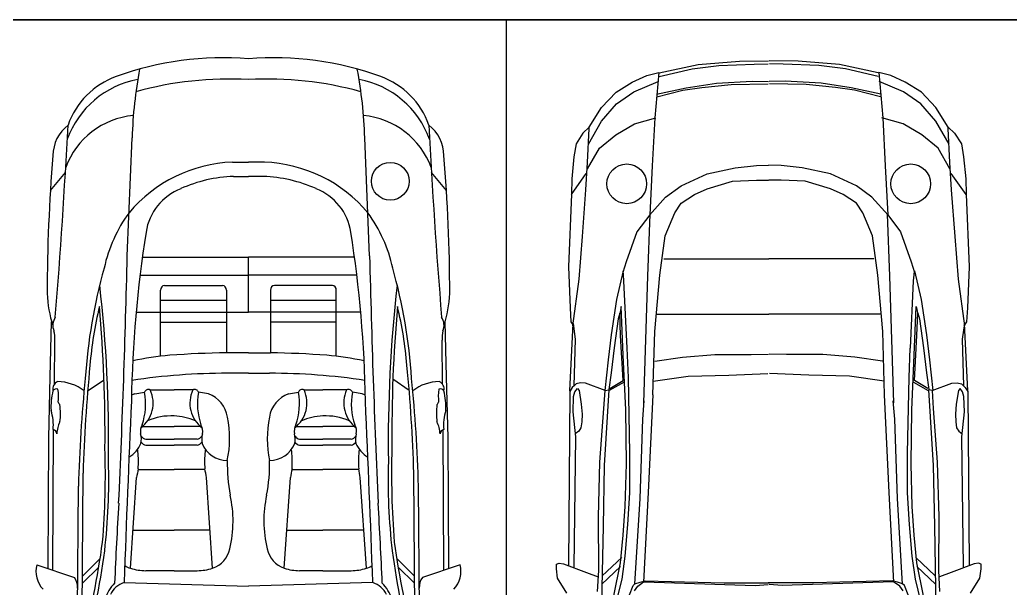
# Model space of a CAD drawing. Header units: inches. Extents: x 478327 to 492265, y -26791 to -22136.
# Drawn here: x 480160.6 to 480345.8, y -22309.4 to -22203.1 of the extents above; entities that cross this region are included whole.
import ezdxf

# ---------------------------------------------------------------- set-up
doc = ezdxf.new("R2010")
doc.units = ezdxf.units.IN
doc.header["$MEASUREMENT"] = 0
for name, color, linetype in [('ceco.net 92', 9, 'Continuous'), ('ceco.net 93', 161, 'Continuous'), ('Parking', 7, 'Continuous')]:
    doc.layers.add(name, color=color, linetype=linetype)

msp = doc.modelspace()

# ---------------------------------------------------------------- linework, layer by layer
at = {"layer": 'ceco.net 92', "linetype": 'ByBlock', "ltscale": 0.4}
for p, q in [((480180.669, -22247.23), (480181.574, -22225.153)), ((480225.994, -22247.23), (480225.089, -22225.153)), ((480200.345, -22229.725), (480203.332, -22229.725)), ((480206.318, -22229.725), (480203.332, -22229.725)), ((480166.3, -22235.041), (480169.11, -22231.661)), ((480240.363, -22235.041), (480237.554, -22231.661)), ((480200.559, -22232.387), (480203.332, -22232.387)), ((480206.105, -22232.387), (480203.332, -22232.387)), ((480183.49, -22247.506), (480203.332, -22247.506)), ((480223.174, -22247.506), (480203.332, -22247.506)), ((480203.332, -22257.766), (480203.332, -22247.506)), ((480183.059, -22250.872), (480203.332, -22250.872)), ((480223.605, -22250.872), (480203.332, -22250.872)), ((480186.9, -22266.035), (480186.9, -22253.645)), ((480187.636, -22252.771), (480198.485, -22252.771)), ((480199.221, -22253.645), (480199.221, -22265.399)), ((480207.442, -22253.645), (480207.442, -22265.399)), ((480219.028, -22252.771), (480208.179, -22252.771)), ((480219.764, -22266.035), (480219.764, -22253.645)), ((480186.9, -22255.54), (480199.221, -22255.54)), ((480207.442, -22255.54), (480219.764, -22255.54)), ((480182.334, -22257.766), (480203.332, -22257.766)), ((480224.33, -22257.766), (480203.332, -22257.766)), ((480166.27, -22269.868), (480166.538, -22259.616)), ((480186.9, -22259.651), (480199.221, -22259.651)), ((480219.764, -22259.651), (480207.442, -22259.651)), ((480240.393, -22269.868), (480240.125, -22259.616)), ((480167.073, -22271.226), (480167.119, -22263.024)), ((480239.591, -22271.226), (480239.545, -22263.024)), ((480203.332, -22265.399), (480199.221, -22265.399)), ((480203.332, -22265.399), (480207.442, -22265.399)), ((480165.978, -22281.32), (480166.27, -22269.868)), ((480173.265, -22272.523), (480176.326, -22270.431)), ((480203.332, -22269.228), (480199.399, -22269.228)), ((480203.332, -22269.228), (480207.264, -22269.228)), ((480233.391, -22272.43), (480230.342, -22270.324)), ((480240.686, -22281.32), (480240.393, -22269.868)), ((480184.967, -22272.329), (480189.431, -22272.329)), ((480192.929, -22272.329), (480189.431, -22272.329)), ((480213.734, -22272.329), (480217.232, -22272.329)), ((480221.696, -22272.329), (480217.232, -22272.329)), ((480182.063, -22273.09), (480183.902, -22272.782)), ((480195.834, -22273.09), (480193.995, -22272.782)), ((480210.83, -22273.09), (480212.669, -22272.782)), ((480224.6, -22273.09), (480222.762, -22272.782)), ((480166.785, -22306.051), (480166.9, -22279.79)), ((480183.546, -22279.159), (480189.431, -22279.159)), ((480194.351, -22279.159), (480189.431, -22279.159)), ((480212.312, -22279.159), (480217.232, -22279.159)), ((480223.118, -22279.159), (480217.232, -22279.159)), ((480239.879, -22306.051), (480239.763, -22279.79)), ((480165.87, -22305.744), (480165.978, -22281.32)), ((480184.126, -22281.519), (480189.431, -22281.519)), ((480193.77, -22281.519), (480189.431, -22281.519)), ((480212.893, -22281.519), (480217.232, -22281.519)), ((480222.537, -22281.519), (480217.232, -22281.519)), ((480240.793, -22305.744), (480240.686, -22281.32)), ((480184.14, -22282.68), (480189.431, -22282.68)), ((480193.757, -22282.68), (480189.431, -22282.68)), ((480212.907, -22282.68), (480217.232, -22282.68)), ((480222.523, -22282.68), (480217.232, -22282.68)), ((480182.692, -22287.243), (480189.431, -22287.243)), ((480195.205, -22287.243), (480189.431, -22287.243)), ((480211.458, -22287.243), (480217.232, -22287.243)), ((480223.972, -22287.243), (480217.232, -22287.243)), ((480172.201, -22320.21), (480172.412, -22287.89)), ((480181.274, -22305.709), (480182.421, -22288.731)), ((480196.623, -22305.709), (480195.476, -22288.731)), ((480210.041, -22305.709), (480211.188, -22288.731)), ((480225.389, -22305.709), (480224.242, -22288.731)), ((480234.462, -22320.21), (480234.251, -22287.89)), ((480171.317, -22321.454), (480171.528, -22290.355)), ((480235.346, -22321.454), (480235.136, -22290.355)), ((480181.757, -22298.567), (480189.431, -22298.567)), ((480196.14, -22298.567), (480189.431, -22298.567)), ((480210.523, -22298.567), (480217.232, -22298.567)), ((480224.907, -22298.567), (480217.232, -22298.567)), ((480172.287, -22307.163), (480175.602, -22303.893)), ((480234.377, -22307.163), (480231.061, -22303.893)), ((480163.76, -22305.035), (480170.809, -22307.403)), ((480172.278, -22308.51), (480175.341, -22305.513)), ((480234.386, -22308.51), (480231.322, -22305.513)), ((480242.904, -22305.035), (480235.855, -22307.403)), ((480189.431, -22306.149), (480184.129, -22306.149)), ((480189.431, -22306.149), (480193.768, -22306.149)), ((480217.232, -22306.149), (480212.896, -22306.149)), ((480217.232, -22306.149), (480222.534, -22306.149)), ((480180.083, -22308.392), (480203.332, -22309.065)), ((480226.581, -22308.392), (480203.332, -22309.065))]:
    msp.add_line(p, q, dxfattribs=at)
msp.add_circle((480229.853, -22233.302), 3.53, dxfattribs=at)
for centre, radius, start, end in [((480198.453, -22267.923), 57.733, 85.15275, 110.11772), ((480208.21, -22267.923), 57.733, 69.88228, 94.84725), ((480264.512, -22227.778), 82.98, 169.24931, 178.18705), ((480142.151, -22227.778), 82.98, 1.81295, 10.75069), ((480185.873, -22231.402), 17.462, 100.65667, 160.05637), ((480183.585, -22227.652), 14.806, 109.69244, 160.85492), ((480199.619, -22278.445), 64.267, 86.68831, 105.63873), ((480207.044, -22278.445), 64.267, 74.36127, 93.31169), ((480220.79, -22231.402), 17.462, 19.94363, 79.34333), ((480223.078, -22227.652), 14.806, 19.14508, 70.30756), ((480183.156, -22235.838), 14.893, 95.18545, 159.95994), ((480223.508, -22235.838), 14.893, 20.04006, 84.81455), ((480174.016, -22228.525), 7.234, 127.64394, 179.74125), ((478951.409, -22160.187), 1219.797, 355.366428, 357.057854), ((481455.255, -22160.187), 1219.797, 182.942146, 184.633572), ((480232.647, -22228.525), 7.234, 0.25875, 52.35606), ((480471.2, -22254.181), 305.5, 175.17651, 180.02156), ((480201.284, -22256.144), 26.436, 92.03429, 140.11434), ((480205.38, -22256.144), 26.436, 39.88566, 87.96571), ((479935.464, -22254.181), 305.5, 359.97844, 4.82349), ((480201.534, -22259.014), 26.645, 92.09839, 114.04365), ((480205.129, -22259.014), 26.645, 65.95635, 87.90161), ((480194.573, -22244.462), 10.527, 111.71014, 170.89698), ((480212.091, -22244.462), 10.527, 9.10302, 68.28986), ((480203.248, -22255.396), 27.524, 143.93427, 167.70684), ((480203.416, -22255.396), 27.524, 12.29316, 36.06573), ((480410.522, -22278.273), 229.108, 171.09195, 179.03344), ((479996.141, -22278.273), 229.108, 0.96656, 8.90805), ((478246.836, -22203.5), 1934.327, 357.33196, 358.704602), ((482159.827, -22203.5), 1934.327, 181.295398, 182.66804), ((480273.773, -22276.863), 101.178, 164.33052, 176.21711), ((480132.891, -22276.863), 101.178, 3.78289, 15.66948), ((479926.853, -22281.626), 250.334, 359.066, 6.6276), ((480187.801, -22253.657), 0.901, 100.52916, 179.26727), ((480198.32, -22253.657), 0.901, 0.73273, 79.47084), ((480208.343, -22253.657), 0.901, 100.52916, 179.26727), ((480218.863, -22253.657), 0.901, 0.73273, 79.47084), ((480479.811, -22281.626), 250.334, 173.3724, 180.934), ((480189.591, -22253.257), 23.913, 182.48827, 197.29565), ((480217.073, -22253.257), 23.913, 342.70435, 357.51173), ((480242.479, -22273.152), 68.994, 166.23059, 175.48677), ((479904.289, -22280.582), 272.226, 359.43889, 5.02657), ((480502.374, -22280.582), 272.226, 174.97343, 180.56111), ((480164.185, -22273.152), 68.994, 4.51323, 13.76941), ((480169.46, -22260.24), 2.704, 145.96272, 202.84642), ((480237.203, -22260.24), 2.704, 337.15358, 34.03728), ((480162.081, -22262.588), 5.056, 355.05314, 14.87788), ((480244.582, -22262.588), 5.056, 165.12212, 184.94686), ((480195.12, -22333.554), 68.017, 95.45938, 101.38089), ((480201.47, -22443.954), 178.569, 90.72142, 94.11726), ((480205.194, -22443.954), 178.569, 85.88274, 89.27858), ((480211.544, -22333.554), 68.017, 78.61911, 84.54062), ((480462.835, -22296.298), 290.544, 174.35585, 178.34187), ((479943.829, -22296.298), 290.544, 1.65813, 5.64415), ((480461.95, -22298.762), 290.544, 174.35585, 178.34187), ((480198.921, -22383.593), 114.366, 89.76048, 98.73939), ((480207.742, -22383.593), 114.366, 81.26061, 90.23952), ((479944.713, -22298.762), 290.544, 1.65813, 5.64415), ((480168.221, -22272.161), 1.481, 111.72869, 193.40795), ((480167.403, -22272.842), 0.708, 65.20591, 151.60733), ((480167.635, -22278.852), 8.066, 52.04383, 89.73319), ((480159.942, -22273.629), 7.889, 352.58524, 10.44837), ((480179.674, -22274.79), 5.838, 307.07267, 24.92882), ((480184.62, -22272.992), 0.748, 62.31818, 163.66705), ((480198.223, -22274.79), 5.838, 155.07118, 232.92733), ((480193.277, -22272.992), 0.748, 16.33295, 117.68182), ((480208.44, -22274.79), 5.838, 307.07267, 24.92882), ((480213.387, -22272.992), 0.748, 62.31818, 163.66705), ((480226.99, -22274.79), 5.838, 155.07118, 232.92733), ((480222.044, -22272.992), 0.748, 16.33295, 117.68182), ((480239.028, -22278.852), 8.066, 90.26681, 127.95617), ((480246.722, -22273.629), 7.889, 169.55163, 187.41476), ((480239.26, -22272.842), 0.708, 28.39267, 114.79409), ((480238.443, -22272.161), 1.481, 346.59205, 68.27131), ((480179.774, -22275.652), 13.369, 166.3848, 182.31568), ((480183.806, -22278.153), 5.354, 109.00232, 115.90523), ((480172.319, -22274.963), 11.787, 340.80124, 10.66299), ((480205.578, -22274.963), 11.787, 169.33701, 199.19876), ((480194.09, -22278.153), 5.354, 7.61599, 70.99768), ((480212.573, -22278.153), 5.354, 109.00232, 172.38401), ((480201.085, -22274.963), 11.787, 340.80124, 10.66299), ((480234.345, -22274.963), 11.787, 169.33701, 199.19876), ((480222.857, -22278.153), 5.354, 64.09477, 70.99768), ((480226.89, -22275.652), 13.369, 357.68432, 13.6152), ((480168.975, -22274.124), 1.318, 203.40773, 226.84543), ((480156.618, -22276.713), 11.57, 352.10007, 8.08579), ((483984.806, -22444.088), 3807.142, 177.445559, 177.95741), ((476421.858, -22444.088), 3807.142, 2.04259, 2.554441), ((480250.045, -22276.713), 11.57, 171.91421, 187.89993), ((480237.689, -22274.124), 1.318, 313.15457, 336.59227), ((480158.004, -22278.936), 8.848, 354.60527, 18.06689), ((480188.84, -22288.138), 10.943, 86.90139, 113.46232), ((480189.057, -22288.138), 10.943, 66.53768, 88.03929), ((480180.086, -22281.464), 19.725, 348.03706, 11.76209), ((480226.578, -22281.464), 19.725, 168.23791, 191.96294), ((480217.607, -22288.138), 10.943, 91.96071, 113.46232), ((480217.824, -22288.138), 10.943, 66.53768, 93.09861), ((480248.66, -22278.936), 8.848, 161.93311, 185.39473), ((480166.641, -22280.622), 0.871, 5.53786, 78.62825), ((480172.913, -22280.728), 5.409, 153.3599, 177.98376), ((480185.396, -22280.019), 2.276, 148.76482, 192.67953), ((480192.501, -22280.019), 2.276, 347.32047, 31.23518), ((480214.163, -22280.019), 2.276, 148.76482, 192.67953), ((480221.268, -22280.019), 2.276, 347.32047, 31.23518), ((480233.751, -22280.728), 5.409, 2.01624, 26.6401), ((480240.023, -22280.622), 0.871, 101.37175, 174.46214), ((480179.333, -22281.547), 3.977, 348.05537, 14.98799), ((480184.3, -22280.267), 1.264, 215.66924, 262.09406), ((480193.596, -22280.267), 1.264, 277.90594, 324.33076), ((480198.563, -22281.547), 3.977, 165.01201, 191.94463), ((480208.1, -22281.547), 3.977, 348.05537, 14.98799), ((480213.067, -22280.267), 1.264, 215.66924, 262.09406), ((480222.363, -22280.267), 1.264, 277.90594, 324.33076), ((480227.33, -22281.547), 3.977, 165.01201, 191.94463), ((480020.069, -22288.037), 156.507, 355.3262, 1.75351), ((480178.471, -22280.411), 5.142, 299.38487, 337.60254), ((480182.124, -22283.907), 0.553, 5.14732, 40.39237), ((480184.534, -22281.112), 1.616, 218.5437, 255.91125), ((480193.363, -22281.112), 1.616, 284.08875, 321.4563), ((480199.426, -22280.411), 5.142, 202.39746, 269.5168), ((480195.773, -22283.907), 0.553, 139.60763, 174.85268), ((480207.237, -22280.411), 5.142, 270.4832, 337.60254), ((480210.89, -22283.907), 0.553, 5.14732, 40.39237), ((480213.3, -22281.112), 1.616, 218.5437, 255.91125), ((480222.13, -22281.112), 1.616, 284.08875, 321.4563), ((480228.193, -22280.411), 5.142, 202.39746, 240.61513), ((480224.54, -22283.907), 0.553, 139.60763, 174.85268), ((480386.595, -22288.037), 156.507, 178.24649, 184.6738), ((480162.531, -22285.756), 20.232, 356.15266, 5.38676), ((480215.365, -22285.756), 20.232, 174.61324, 183.84734), ((480191.298, -22285.756), 20.232, 356.15266, 5.38676), ((480244.132, -22285.756), 20.232, 174.61324, 183.84734), ((480063.637, -22289.337), 113.574, 353.3728, 1.83178), ((480225.849, -22295.858), 44.009, 168.54011, 170.6809), ((480152.048, -22295.858), 44.009, 9.3191, 11.45989), ((480228.655, -22286.314), 29.282, 178.51118, 191.19139), ((480178.008, -22286.314), 29.282, 348.80861, 1.48882), ((480254.616, -22295.858), 44.009, 168.54011, 170.6809), ((480180.814, -22295.858), 44.009, 9.3191, 11.45989), ((480343.026, -22289.337), 113.574, 178.16822, 186.6272), ((480177.661, -22296.838), 22.789, 346.79516, 12.26599), ((480229.002, -22296.838), 22.789, 167.73401, 193.20484), ((481170.733, -22351.443), 993.355, 176.658433, 177.52077), ((479235.93, -22351.443), 993.355, 2.47923, 3.341567), ((480014.141, -22278.756), 163.406, 345.30416, 352.25067), ((480194.988, -22301.02), 4.966, 289.21899, 348.09574), ((480211.676, -22301.02), 4.966, 191.90426, 250.78101), ((480392.522, -22278.756), 163.406, 187.74933, 194.69584), ((480014.539, -22280.411), 163.406, 345.30416, 352.25067), ((480392.124, -22280.411), 163.406, 187.74933, 194.69584), ((480168.399, -22306.298), 4.808, 164.76894, 223.8838), ((480182.909, -22301.02), 4.966, 236.92574, 250.78101), ((480184.345, -22295.252), 10.899, 253.6324, 268.86244), ((480193.551, -22295.252), 10.899, 271.13756, 286.3676), ((480213.112, -22295.252), 10.899, 253.6324, 268.86244), ((480222.318, -22295.252), 10.899, 271.13756, 286.3676), ((480223.755, -22301.02), 4.966, 289.21899, 303.07426), ((480238.264, -22306.298), 4.808, 316.1162, 15.23106), ((480168.251, -22309.226), 3.141, 356.29886, 35.47946), ((480238.412, -22309.226), 3.141, 144.52054, 183.70114), ((480183.632, -22313.644), 7.422, 135.83634, 162.83141), ((480181.29, -22312.369), 4.156, 106.88341, 155.18378), ((480225.374, -22312.369), 4.156, 24.81622, 73.11659), ((480223.032, -22313.644), 7.422, 17.16859, 44.16366)]:
    msp.add_arc(centre, radius, start, end, dxfattribs=at)
at = {"layer": 'ceco.net 93'}
for p, q in [((480287.423, -22211.468), (480295.139, -22210.835)), ((480295.139, -22210.835), (480300.579, -22210.771)), ((480306.111, -22210.835), (480300.671, -22210.771)), ((480313.827, -22211.468), (480306.111, -22210.835)), ((480277.813, -22213.534), (480280.042, -22212.976)), ((480280.042, -22212.976), (480279.325, -22221.423)), ((480280.149, -22212.988), (480287.423, -22211.468)), ((480280.149, -22213.684), (480286.284, -22212.291)), ((480286.284, -22212.291), (480291.281, -22211.658)), ((480291.281, -22211.658), (480297.922, -22211.404)), ((480297.922, -22211.404), (480300.516, -22211.341)), ((480303.328, -22211.404), (480300.734, -22211.341)), ((480309.969, -22211.658), (480303.328, -22211.404)), ((480314.966, -22212.291), (480309.969, -22211.658)), ((480321.101, -22212.988), (480313.827, -22211.468)), ((480321.101, -22213.684), (480314.966, -22212.291)), ((480323.437, -22213.534), (480321.209, -22212.976)), ((480321.209, -22212.976), (480321.925, -22221.423)), ((480272.082, -22216.642), (480275.107, -22214.729)), ((480275.107, -22214.729), (480277.813, -22213.534)), ((480275.425, -22216.562), (480279.962, -22214.649)), ((480285.209, -22215.837), (480290.838, -22214.951)), ((480290.838, -22214.951), (480297.543, -22214.571)), ((480297.543, -22214.571), (480300.579, -22214.634)), ((480303.707, -22214.571), (480300.671, -22214.634)), ((480310.412, -22214.951), (480303.707, -22214.571)), ((480316.041, -22215.837), (480310.412, -22214.951)), ((480325.825, -22216.562), (480321.288, -22214.649)), ((480326.143, -22214.729), (480323.437, -22213.534)), ((480329.168, -22216.642), (480326.143, -22214.729)), ((480269.376, -22219.51), (480272.082, -22216.642)), ((480272.162, -22218.793), (480275.425, -22216.562)), ((480279.643, -22216.977), (480285.209, -22215.837)), ((480279.706, -22217.484), (480284.576, -22216.281)), ((480284.576, -22216.281), (480288.118, -22215.774)), ((480288.118, -22215.774), (480293.621, -22215.204)), ((480293.621, -22215.204), (480300.516, -22215.077)), ((480307.629, -22215.204), (480300.734, -22215.077)), ((480313.132, -22215.774), (480307.629, -22215.204)), ((480316.674, -22216.281), (480313.132, -22215.774)), ((480321.607, -22216.977), (480316.041, -22215.837)), ((480321.544, -22217.484), (480316.674, -22216.281)), ((480329.088, -22218.793), (480325.825, -22216.562)), ((480331.874, -22219.51), (480329.168, -22216.642)), ((480267.068, -22223.176), (480269.376, -22219.51)), ((480269.376, -22222.06), (480272.162, -22218.793)), ((480331.874, -22222.06), (480329.088, -22218.793)), ((480334.182, -22223.176), (480331.874, -22219.51)), ((480266.908, -22226.364), (480269.376, -22222.06)), ((480275.505, -22222.539), (480279.484, -22221.423)), ((480279.325, -22221.423), (480278.848, -22230.428)), ((480325.745, -22222.539), (480321.766, -22221.423)), ((480321.925, -22221.423), (480322.402, -22230.428)), ((480334.342, -22226.364), (480331.874, -22222.06)), ((480265.874, -22224.292), (480264.6, -22226.284)), ((480267.068, -22223.176), (480265.874, -22224.292)), ((480266.749, -22229.79), (480267.068, -22223.415)), ((480267.068, -22223.415), (480267.068, -22223.176)), ((480272.002, -22224.611), (480275.505, -22222.539)), ((480329.248, -22224.611), (480325.745, -22222.539)), ((480334.182, -22223.176), (480335.376, -22224.292)), ((480334.182, -22223.415), (480334.182, -22223.176)), ((480334.501, -22229.79), (480334.182, -22223.415)), ((480335.376, -22224.292), (480336.65, -22226.284)), ((480268.978, -22227.081), (480272.002, -22224.611)), ((480332.272, -22227.081), (480329.248, -22224.611)), ((480264.6, -22226.284), (480264.202, -22228.754)), ((480266.749, -22230.986), (480268.978, -22227.081)), ((480334.501, -22230.986), (480332.272, -22227.081)), ((480336.65, -22226.284), (480337.048, -22228.754)), ((480264.202, -22228.754), (480263.804, -22232.819)), ((480266.431, -22234.891), (480266.749, -22229.79)), ((480334.819, -22234.891), (480334.501, -22229.79)), ((480337.048, -22228.754), (480337.446, -22232.819)), ((480278.848, -22230.428), (480278.37, -22239.592)), ((480289.083, -22231.883), (480294.355, -22230.806)), ((480294.355, -22230.806), (480298.335, -22230.375)), ((480298.335, -22230.375), (480300.595, -22230.268)), ((480302.915, -22230.375), (480300.655, -22230.268)), ((480306.895, -22230.806), (480302.915, -22230.375)), ((480312.167, -22231.883), (480306.895, -22230.806)), ((480322.402, -22230.428), (480322.88, -22239.592)), ((480263.725, -22235.767), (480266.51, -22231.862)), ((480263.804, -22232.819), (480263.725, -22235.687)), ((480284.242, -22234.145), (480289.083, -22231.883)), ((480289.083, -22234.684), (480293.817, -22233.284)), ((480293.817, -22233.284), (480298.335, -22233.068)), ((480298.335, -22233.068), (480300.595, -22233.068)), ((480302.915, -22233.068), (480300.655, -22233.068)), ((480307.433, -22233.284), (480302.915, -22233.068)), ((480312.167, -22234.684), (480307.433, -22233.284)), ((480317.008, -22234.145), (480312.167, -22231.883)), ((480337.525, -22235.767), (480334.74, -22231.862)), ((480337.446, -22232.819), (480337.525, -22235.687)), ((480265.794, -22243.656), (480266.431, -22234.891)), ((480281.337, -22236.3), (480284.242, -22234.145)), ((480286.716, -22235.761), (480289.083, -22234.684)), ((480314.534, -22235.761), (480312.167, -22234.684)), ((480319.913, -22236.3), (480317.008, -22234.145)), ((480335.456, -22243.656), (480334.819, -22234.891)), ((480263.725, -22235.687), (480263.167, -22249.314)), ((480278.324, -22239.639), (480281.337, -22236.3)), ((480284.242, -22237.377), (480286.716, -22235.761)), ((480317.008, -22237.377), (480314.534, -22235.761)), ((480322.926, -22239.639), (480319.913, -22236.3)), ((480337.525, -22235.687), (480338.083, -22249.314)), ((480283.058, -22239.208), (480284.242, -22237.377)), ((480318.192, -22239.208), (480317.008, -22237.377)), ((480278.37, -22239.592), (480275.982, -22242.78)), ((480278.002, -22251.057), (480278.432, -22239.423)), ((480281.229, -22243.517), (480283.058, -22239.208)), ((480320.021, -22243.517), (480318.192, -22239.208)), ((480323.248, -22251.057), (480322.818, -22239.423)), ((480322.88, -22239.592), (480325.268, -22242.78)), ((480275.982, -22242.78), (480273.992, -22248.358)), ((480325.268, -22242.78), (480327.258, -22248.358)), ((480265.157, -22251.625), (480265.794, -22243.656)), ((480280.261, -22250.841), (480281.229, -22243.517)), ((480320.989, -22250.841), (480320.021, -22243.517)), ((480336.093, -22251.625), (480335.456, -22243.656)), ((480273.992, -22248.358), (480273.356, -22250.35)), ((480280.982, -22247.814), (480300.625, -22247.814)), ((480320.268, -22247.814), (480300.625, -22247.814)), ((480327.258, -22248.358), (480327.894, -22250.35)), ((480263.167, -22249.314), (480263.486, -22256.965)), ((480273.374, -22250.056), (480272.156, -22255.422)), ((480273.456, -22250.788), (480273.374, -22250.056)), ((480327.795, -22250.788), (480327.876, -22250.056)), ((480327.876, -22250.056), (480329.094, -22255.422)), ((480338.083, -22249.314), (480337.764, -22256.965)), ((480263.963, -22260.312), (480265.157, -22251.625)), ((480273.537, -22251.926), (480273.456, -22250.788)), ((480274.146, -22264.527), (480273.537, -22251.926)), ((480277.249, -22274.754), (480278.002, -22251.057)), ((480279.293, -22261.397), (480280.261, -22250.841)), ((480321.957, -22261.397), (480320.989, -22250.841)), ((480324.001, -22274.754), (480323.248, -22251.057)), ((480327.104, -22264.527), (480327.713, -22251.926)), ((480327.713, -22251.926), (480327.795, -22250.788)), ((480337.287, -22260.312), (480336.093, -22251.625)), ((480272.156, -22255.422), (480271.141, -22262.007)), ((480329.094, -22255.422), (480330.109, -22262.007)), ((480263.486, -22256.965), (480263.645, -22259.594)), ((480273.05, -22256.722), (480272.765, -22258.186)), ((480273.415, -22265.827), (480273.05, -22256.722)), ((480327.835, -22265.827), (480328.2, -22256.722)), ((480328.2, -22256.722), (480328.485, -22258.186)), ((480337.764, -22256.965), (480337.605, -22259.594)), ((480272.441, -22259.039), (480271.71, -22264.486)), ((480272.765, -22257.983), (480272.441, -22259.039)), ((480272.928, -22262.129), (480272.765, -22257.983)), ((480279.595, -22258.158), (480300.625, -22258.158)), ((480321.655, -22258.158), (480300.625, -22258.158)), ((480328.322, -22262.129), (480328.485, -22257.983)), ((480328.485, -22257.983), (480328.809, -22259.039)), ((480328.809, -22259.039), (480329.54, -22264.486)), ((480263.406, -22272.504), (480264.043, -22259.913)), ((480263.645, -22259.594), (480264.123, -22260.312)), ((480264.043, -22259.913), (480264.441, -22262.862)), ((480337.207, -22259.913), (480336.809, -22262.862)), ((480337.605, -22259.594), (480337.127, -22260.312)), ((480337.844, -22272.504), (480337.207, -22259.913)), ((480264.441, -22262.862), (480264.202, -22271.548)), ((480271.141, -22262.007), (480270.573, -22266.681)), ((480273.374, -22270.542), (480272.928, -22262.129)), ((480278.97, -22273.246), (480279.293, -22261.397)), ((480322.28, -22273.246), (480321.957, -22261.397)), ((480327.876, -22270.542), (480328.322, -22262.129)), ((480330.109, -22262.007), (480330.677, -22266.681)), ((480336.809, -22262.862), (480337.048, -22271.548)), ((480271.71, -22264.486), (480271.141, -22269.12)), ((480274.377, -22269.983), (480274.159, -22264.52)), ((480326.873, -22269.983), (480327.091, -22264.52)), ((480329.54, -22264.486), (480330.109, -22269.12)), ((480270.573, -22266.681), (480269.964, -22272.453)), ((480273.868, -22276.028), (480273.431, -22265.831)), ((480279.34, -22266.942), (480284.52, -22266.23)), ((480284.52, -22266.23), (480290.512, -22265.722)), ((480290.512, -22265.722), (480297.317, -22265.722)), ((480297.317, -22265.722), (480300.567, -22265.62)), ((480303.933, -22265.722), (480300.683, -22265.62)), ((480310.738, -22265.722), (480303.933, -22265.722)), ((480316.73, -22266.23), (480310.738, -22265.722)), ((480321.91, -22266.942), (480316.73, -22266.23)), ((480327.382, -22276.028), (480327.819, -22265.831)), ((480330.677, -22266.681), (480331.286, -22272.453)), ((480271.141, -22269.12), (480270.695, -22272.25)), ((480270.898, -22272.087), (480273.374, -22270.542)), ((480274.668, -22284.186), (480274.377, -22269.983)), ((480279.035, -22270.705), (480285.535, -22269.789)), ((480285.535, -22269.789), (480293.153, -22269.586)), ((480293.153, -22269.586), (480300.465, -22269.281)), ((480308.097, -22269.586), (480300.785, -22269.281)), ((480315.715, -22269.789), (480308.097, -22269.586)), ((480322.215, -22270.705), (480315.715, -22269.789)), ((480326.582, -22284.186), (480326.873, -22269.983)), ((480330.352, -22272.087), (480327.876, -22270.542)), ((480330.109, -22269.12), (480330.555, -22272.25)), ((480263.894, -22271.886), (480263.414, -22272.608)), ((480264.295, -22271.485), (480263.894, -22271.886)), ((480264.616, -22271.164), (480264.295, -22271.485)), ((480264.375, -22272.689), (480264.856, -22272.047)), ((480265.417, -22271.004), (480264.616, -22271.164)), ((480264.856, -22272.047), (480265.177, -22272.448)), ((480266.379, -22271.084), (480265.417, -22271.004)), ((480270.065, -22272.448), (480266.379, -22271.084)), ((480270.739, -22272.314), (480269.866, -22286.444)), ((480270.012, -22272.459), (480270.739, -22272.314)), ((480273.577, -22270.857), (480270.812, -22272.459)), ((480327.673, -22270.857), (480330.438, -22272.459)), ((480331.238, -22272.459), (480330.511, -22272.314)), ((480330.511, -22272.314), (480331.384, -22286.444)), ((480331.185, -22272.448), (480334.871, -22271.084)), ((480334.871, -22271.084), (480335.833, -22271.004)), ((480335.833, -22271.004), (480336.634, -22271.164)), ((480336.394, -22272.047), (480336.073, -22272.448)), ((480336.875, -22272.689), (480336.394, -22272.047)), ((480336.634, -22271.164), (480336.955, -22271.485)), ((480336.955, -22271.485), (480337.356, -22271.886)), ((480337.356, -22271.886), (480337.837, -22272.608)), ((480263.414, -22272.608), (480263.173, -22305.104)), ((480264.055, -22276.46), (480264.135, -22273.571)), ((480264.135, -22273.571), (480264.375, -22272.689)), ((480265.177, -22272.448), (480265.577, -22275.016)), ((480269.794, -22275.81), (480270.012, -22272.459)), ((480278.125, -22291.54), (480278.994, -22273.272)), ((480323.125, -22291.54), (480322.256, -22273.272)), ((480331.456, -22275.81), (480331.238, -22272.459)), ((480336.073, -22272.448), (480335.673, -22275.016)), ((480337.115, -22273.571), (480336.875, -22272.689)), ((480337.195, -22276.46), (480337.115, -22273.571)), ((480337.837, -22272.608), (480338.077, -22305.104)), ((480265.577, -22275.016), (480265.738, -22276.861)), ((480269.066, -22285.861), (480269.794, -22275.81)), ((480274.013, -22286.153), (480273.868, -22276.028)), ((480277.083, -22277.796), (480277.343, -22274.403)), ((480324.167, -22277.796), (480323.907, -22274.403)), ((480327.237, -22286.153), (480327.382, -22276.028)), ((480332.184, -22285.861), (480331.456, -22275.81)), ((480335.673, -22275.016), (480335.512, -22276.861)), ((480264.535, -22281.113), (480264.055, -22276.46)), ((480265.738, -22276.861), (480265.657, -22278.305)), ((480276.562, -22292.671), (480277.083, -22277.796)), ((480324.689, -22292.671), (480324.167, -22277.796)), ((480335.512, -22276.861), (480335.593, -22278.305)), ((480336.715, -22281.113), (480337.195, -22276.46)), ((480265.497, -22279.429), (480265.096, -22280.07)), ((480265.657, -22278.305), (480265.497, -22279.429)), ((480335.593, -22278.305), (480335.753, -22279.429)), ((480335.753, -22279.429), (480336.154, -22280.07)), ((480264.215, -22305.505), (480264.535, -22281.113)), ((480265.096, -22280.07), (480264.455, -22280.552)), ((480336.154, -22280.07), (480336.795, -22280.552)), ((480337.035, -22305.505), (480336.715, -22281.113)), ((480274.668, -22291.616), (480274.668, -22284.186)), ((480326.582, -22291.616), (480326.582, -22284.186)), ((480268.775, -22296.059), (480269.066, -22285.861)), ((480269.866, -22286.444), (480269.648, -22297.807)), ((480273.795, -22294.165), (480274.013, -22286.153)), ((480327.455, -22294.165), (480327.237, -22286.153)), ((480331.384, -22286.444), (480331.602, -22297.807)), ((480332.475, -22296.059), (480332.184, -22285.861)), ((480274.304, -22297.516), (480274.668, -22291.616)), ((480275.606, -22308.676), (480276.562, -22292.671)), ((480277.257, -22308.328), (480278.125, -22291.54)), ((480323.993, -22308.328), (480323.125, -22291.54)), ((480325.644, -22308.676), (480324.689, -22292.671)), ((480326.946, -22297.516), (480326.582, -22291.616)), ((480273.431, -22299.482), (480273.795, -22294.165)), ((480327.819, -22299.482), (480327.455, -22294.165)), ((480268.848, -22306.11), (480268.775, -22296.059)), ((480332.402, -22306.11), (480332.475, -22296.059)), ((480269.648, -22297.807), (480269.43, -22309.388)), ((480273.795, -22303.415), (480274.304, -22297.516)), ((480327.455, -22303.415), (480326.946, -22297.516)), ((480331.602, -22297.807), (480331.82, -22309.388)), ((480272.922, -22304.654), (480273.431, -22299.482)), ((480328.328, -22304.654), (480327.819, -22299.482)), ((480269.503, -22307.13), (480273.14, -22303.707)), ((480273.213, -22307.713), (480273.795, -22303.415)), ((480328.037, -22307.713), (480327.455, -22303.415)), ((480331.747, -22307.13), (480328.11, -22303.707)), ((480260.918, -22304.945), (480261.427, -22304.726)), ((480260.918, -22305.819), (480260.918, -22304.945)), ((480261.427, -22304.726), (480262.228, -22304.872)), ((480262.228, -22304.872), (480266.52, -22306.475)), ((480269.43, -22308.66), (480272.922, -22305.382)), ((480271.685, -22310.845), (480272.922, -22304.654)), ((480329.565, -22310.845), (480328.328, -22304.654)), ((480331.82, -22308.66), (480328.328, -22305.382)), ((480339.023, -22304.872), (480334.73, -22306.475)), ((480339.823, -22304.726), (480339.023, -22304.872)), ((480340.332, -22304.945), (480339.823, -22304.726)), ((480340.332, -22305.819), (480340.332, -22304.945)), ((480261.136, -22307.567), (480260.918, -22305.819)), ((480262.882, -22310.335), (480261.136, -22307.567)), ((480266.52, -22306.475), (480268.702, -22307.276)), ((480268.63, -22310.044), (480268.848, -22306.11)), ((480332.62, -22310.044), (480332.402, -22306.11)), ((480334.73, -22306.475), (480332.548, -22307.276)), ((480338.368, -22310.335), (480340.114, -22307.567)), ((480340.114, -22307.567), (480340.332, -22305.819)), ((480269.43, -22309.388), (480269.43, -22322.499)), ((480271.685, -22313.831), (480273.213, -22307.713)), ((480273.868, -22312.417), (480275.258, -22308.937)), ((480275.258, -22308.937), (480275.606, -22308.589)), ((480275.519, -22309.894), (480276.127, -22309.024)), ((480275.606, -22308.589), (480276.562, -22308.328)), ((480276.127, -22309.024), (480276.909, -22308.502)), ((480276.562, -22308.328), (480277.517, -22308.067)), ((480276.909, -22308.502), (480277.343, -22308.241)), ((480277.343, -22308.241), (480298.109, -22308.937)), ((480277.517, -22308.067), (480292.287, -22308.415)), ((480292.287, -22308.415), (480300.715, -22308.415)), ((480298.109, -22308.937), (480300.541, -22308.763)), ((480308.963, -22308.415), (480300.535, -22308.415)), ((480303.141, -22308.937), (480300.709, -22308.763)), ((480323.907, -22308.241), (480303.141, -22308.937)), ((480323.733, -22308.067), (480308.963, -22308.415)), ((480324.689, -22308.328), (480323.733, -22308.067)), ((480324.341, -22308.502), (480323.907, -22308.241)), ((480325.123, -22309.024), (480324.341, -22308.502)), ((480325.644, -22308.589), (480324.689, -22308.328)), ((480325.731, -22309.894), (480325.123, -22309.024)), ((480325.992, -22308.937), (480325.644, -22308.589)), ((480327.382, -22312.417), (480325.992, -22308.937)), ((480329.565, -22313.831), (480328.037, -22307.713)), ((480331.82, -22309.388), (480331.82, -22322.499))]:
    msp.add_line(p, q, dxfattribs=at)
for centre in [(480274.072, -22233.775), (480327.178, -22233.775)]:
    msp.add_circle(centre, 3.714, dxfattribs=at)
at = {"layer": 'Parking'}
for p, q in [((480151.247, -22203.088), (480251.547, -22203.088)), ((480251.547, -22203.088), (480151.247, -22203.088)), ((480151.247, -22203.088), (480251.547, -22203.088)), ((480251.547, -22203.088), (480151.247, -22203.088)), ((480251.547, -22203.088), (480251.547, -22395.888)), ((480251.547, -22203.088), (480351.847, -22203.088)), ((480251.547, -22203.088), (480251.547, -22395.888)), ((480351.847, -22203.088), (480251.547, -22203.088)), ((480251.547, -22203.088), (480251.547, -22395.888))]:
    msp.add_line(p, q, dxfattribs=at)

doc.saveas('drawing.dxf')
